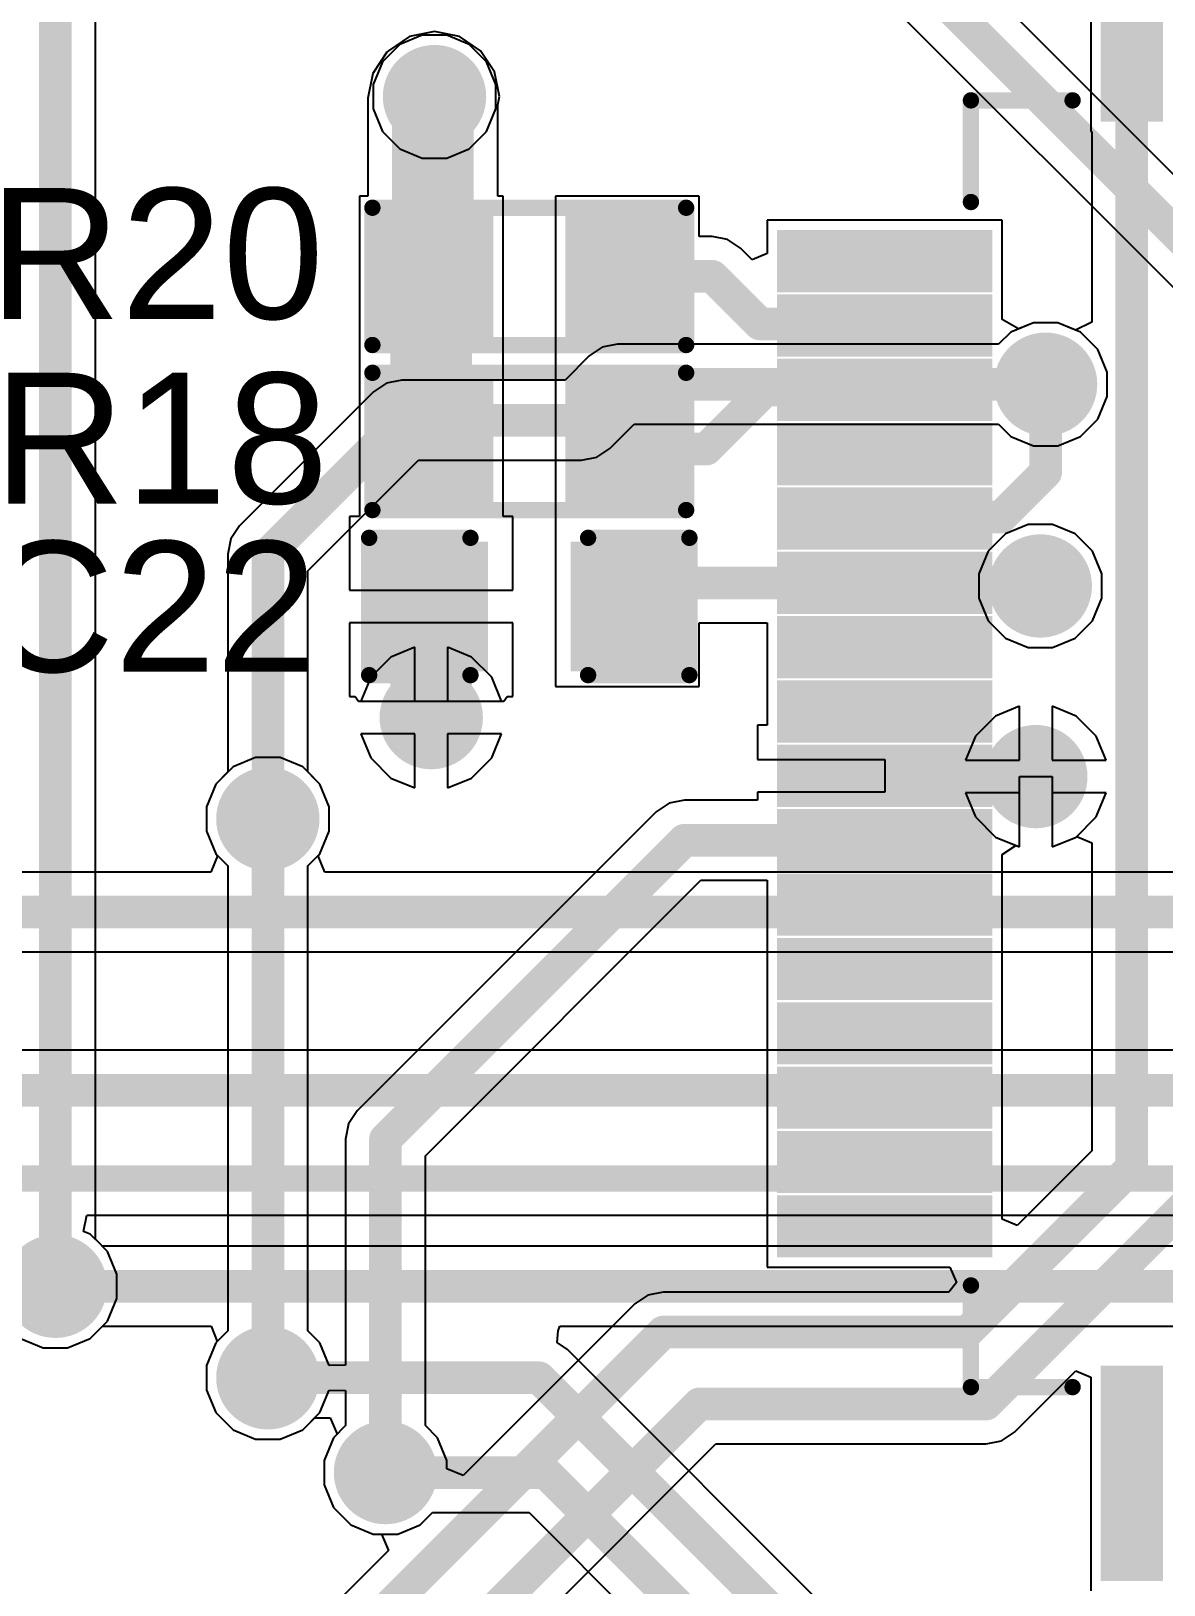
# Model space of a CAD drawing. Header units: millimetres. Extents: x -11 to 156, y -11 to 109.
# Drawn here: x 97.88 to 106.69, y 21.94 to 34.01 of the extents above; entities that cross this region are included whole.
import ezdxf

# ---------------------------------------------------------------- set-up
doc = ezdxf.new("R2010")
doc.units = ezdxf.units.MM
for name, color, linetype in [('BottomLayer', 5, 'Continuous'), ('BottomSolder', 6, 'Continuous'), ('TopLayer', 1, 'Continuous'), ('TopOverlay', 2, 'Continuous'), ('TopPaste', 8, 'Continuous'), ('TopSolder', 216, 'Continuous'), ('ViaHoleLayer', 16, 'Continuous')]:
    doc.layers.add(name, color=color, linetype=linetype)
doc.styles.add('Arial', font='', dxfattribs={"height": 0.2})
doc.styles.get('Arial').set_extended_font_data('Arial')

# ---------------------------------------------------------------- blocks, each defined once
blk = doc.blocks.new('64_TQFP__10_10__11')
at = {"layer": 'TopLayer'}
for points in [[(3.6100004, 4.93500156), (3.6100004, 6.405001159999999), (3.88999984, 6.405001159999999), (3.88999984, 4.93500156)], [(4.934999019999999, 3.89000238), (6.404998619999999, 3.89000238), (6.404998619999999, 3.61000294), (4.934999019999999, 3.61000294)], [(4.934999019999999, 3.39000338), (6.404998619999999, 3.39000338), (6.404998619999999, 3.11000394), (4.934999019999999, 3.11000394)], [(4.934999019999999, 2.89000184), (6.404998619999999, 2.89000184), (6.404998619999999, 2.6100024), (4.934999019999999, 2.6100024)], [(4.934999019999999, 2.39000284), (6.404998619999999, 2.39000284), (6.404998619999999, 2.1100034), (4.934999019999999, 2.1100034)], [(4.934999019999999, 1.8900013), (6.404998619999999, 1.8900013), (6.404998619999999, 1.61000186), (4.934999019999999, 1.61000186)], [(4.934999019999999, 1.3900023), (6.404998619999999, 1.3900023), (6.404998619999999, 1.11000286), (4.934999019999999, 1.11000286)], [(4.934999019999999, 0.8900032999999999), (6.404998619999999, 0.8900032999999999), (6.404998619999999, 0.61000386), (4.934999019999999, 0.61000386)], [(4.934999019999999, 0.39000176), (6.404998619999999, 0.39000176), (6.404998619999999, 0.11000232), (4.934999019999999, 0.11000232)], [(4.934999019999999, -0.10999724), (6.404998619999999, -0.10999724), (6.404998619999999, -0.38999668), (4.934999019999999, -0.38999668)], [(4.934999019999999, -0.60999878), (6.404998619999999, -0.60999878), (6.404998619999999, -0.8899982200000001), (4.934999019999999, -0.8899982200000001)], [(4.934999019999999, -1.10999778), (6.404998619999999, -1.10999778), (6.404998619999999, -1.38999722), (4.934999019999999, -1.38999722)], [(4.934999019999999, -1.60999678), (6.404998619999999, -1.60999678), (6.404998619999999, -1.88999622), (4.934999019999999, -1.88999622)], [(4.934999019999999, -2.10999832), (6.404998619999999, -2.10999832), (6.404998619999999, -2.38999776), (4.934999019999999, -2.38999776)], [(4.934999019999999, -2.60999732), (6.404998619999999, -2.60999732), (6.404998619999999, -2.88999676), (4.934999019999999, -2.88999676)], [(4.934999019999999, -3.10999886), (6.404998619999999, -3.10999886), (6.404998619999999, -3.3899983), (4.934999019999999, -3.3899983)], [(4.934999019999999, -3.60999786), (6.404998619999999, -3.60999786), (6.404998619999999, -3.8899973), (4.934999019999999, -3.8899973)], [(3.6100004, -6.404996079999999), (3.6100004, -4.93499648), (3.88999984, -4.93499648), (3.88999984, -6.404996079999999)]]:
    blk.add_hatch(color=1, dxfattribs=at).paths.add_polyline_path(points)
at = {"layer": 'TopPaste'}
for points in [[(3.6100004, 4.93500156), (3.6100004, 6.405001159999999), (3.88999984, 6.405001159999999), (3.88999984, 4.93500156)], [(4.934999019999999, 3.89000238), (6.404998619999999, 3.89000238), (6.404998619999999, 3.61000294), (4.934999019999999, 3.61000294)], [(4.934999019999999, 3.39000338), (6.404998619999999, 3.39000338), (6.404998619999999, 3.11000394), (4.934999019999999, 3.11000394)], [(4.934999019999999, 2.89000184), (6.404998619999999, 2.89000184), (6.404998619999999, 2.6100024), (4.934999019999999, 2.6100024)], [(4.934999019999999, 2.39000284), (6.404998619999999, 2.39000284), (6.404998619999999, 2.1100034), (4.934999019999999, 2.1100034)], [(4.934999019999999, 1.8900013), (6.404998619999999, 1.8900013), (6.404998619999999, 1.61000186), (4.934999019999999, 1.61000186)], [(4.934999019999999, 1.3900023), (6.404998619999999, 1.3900023), (6.404998619999999, 1.11000286), (4.934999019999999, 1.11000286)], [(4.934999019999999, 0.8900032999999999), (6.404998619999999, 0.8900032999999999), (6.404998619999999, 0.61000386), (4.934999019999999, 0.61000386)], [(4.934999019999999, 0.39000176), (6.404998619999999, 0.39000176), (6.404998619999999, 0.11000232), (4.934999019999999, 0.11000232)], [(4.934999019999999, -0.10999724), (6.404998619999999, -0.10999724), (6.404998619999999, -0.38999668), (4.934999019999999, -0.38999668)], [(4.934999019999999, -0.60999878), (6.404998619999999, -0.60999878), (6.404998619999999, -0.8899982200000001), (4.934999019999999, -0.8899982200000001)], [(4.934999019999999, -1.10999778), (6.404998619999999, -1.10999778), (6.404998619999999, -1.38999722), (4.934999019999999, -1.38999722)], [(4.934999019999999, -1.60999678), (6.404998619999999, -1.60999678), (6.404998619999999, -1.88999622), (4.934999019999999, -1.88999622)], [(4.934999019999999, -2.10999832), (6.404998619999999, -2.10999832), (6.404998619999999, -2.38999776), (4.934999019999999, -2.38999776)], [(4.934999019999999, -2.60999732), (6.404998619999999, -2.60999732), (6.404998619999999, -2.88999676), (4.934999019999999, -2.88999676)], [(4.934999019999999, -3.10999886), (6.404998619999999, -3.10999886), (6.404998619999999, -3.3899983), (4.934999019999999, -3.3899983)], [(4.934999019999999, -3.60999786), (6.404998619999999, -3.60999786), (6.404998619999999, -3.8899973), (4.934999019999999, -3.8899973)], [(3.6100004, -6.404996079999999), (3.6100004, -4.93499648), (3.88999984, -4.93499648), (3.88999984, -6.404996079999999)]]:
    blk.add_hatch(color=8, dxfattribs=at).paths.add_polyline_path(points)
at = {"layer": 'TopSolder'}
for points in [[(3.5084004, 4.83340156), (3.5084004, 6.506601159999999), (3.99159984, 6.506601159999999), (3.99159984, 4.83340156)], [(4.83339902, 3.99160238), (6.506598619999999, 3.99160238), (6.506598619999999, 3.50840294), (4.83339902, 3.50840294)], [(4.83339902, 3.491603379999999), (6.506598619999999, 3.491603379999999), (6.506598619999999, 3.00840394), (4.83339902, 3.00840394)], [(4.83339902, 2.99160184), (6.506598619999999, 2.99160184), (6.506598619999999, 2.5084024), (4.83339902, 2.5084024)], [(4.83339902, 2.49160284), (6.506598619999999, 2.49160284), (6.506598619999999, 2.0084034), (4.83339902, 2.0084034)], [(4.83339902, 1.9916013), (6.506598619999999, 1.9916013), (6.506598619999999, 1.50840186), (4.83339902, 1.50840186)], [(4.83339902, 1.4916023), (6.506598619999999, 1.4916023), (6.506598619999999, 1.00840286), (4.83339902, 1.00840286)], [(4.83339902, 0.9916032999999999), (6.506598619999999, 0.9916032999999999), (6.506598619999999, 0.5084038599999999), (4.83339902, 0.5084038599999999)], [(4.83339902, 0.49160176), (6.506598619999999, 0.49160176), (6.506598619999999, 0.00840232), (4.83339902, 0.00840232)], [(4.83339902, -0.00839724), (6.506598619999999, -0.00839724), (6.506598619999999, -0.49159668), (4.83339902, -0.49159668)], [(4.83339902, -0.5083987799999999), (6.506598619999999, -0.5083987799999999), (6.506598619999999, -0.99159822), (4.83339902, -0.99159822)], [(4.83339902, -1.00839778), (6.506598619999999, -1.00839778), (6.506598619999999, -1.49159722), (4.83339902, -1.49159722)], [(4.83339902, -1.50839678), (6.506598619999999, -1.50839678), (6.506598619999999, -1.99159622), (4.83339902, -1.99159622)], [(4.83339902, -2.00839832), (6.506598619999999, -2.00839832), (6.506598619999999, -2.49159776), (4.83339902, -2.49159776)], [(4.83339902, -2.50839732), (6.506598619999999, -2.50839732), (6.506598619999999, -2.99159676), (4.83339902, -2.99159676)], [(4.83339902, -3.00839886), (6.506598619999999, -3.00839886), (6.506598619999999, -3.4915983), (4.83339902, -3.4915983)], [(4.83339902, -3.50839786), (6.506598619999999, -3.50839786), (6.506598619999999, -3.9915973), (4.83339902, -3.9915973)], [(3.5084004, -6.50659608), (3.5084004, -4.833396479999999), (3.99159984, -4.833396479999999), (3.99159984, -6.50659608)]]:
    blk.add_hatch(color=216, dxfattribs=at).paths.add_polyline_path(points)
at = {"layer": 'TopOverlay', "const_width": 0.127}
for points in [[(5.00000016, 5.0000027), (4.209999199999999, 5.0000027)], [(5.00000016, 5.0000027), (5.00000016, 4.21000174)], [(5.00000016, -4.20999666), (5.00000016, -4.99999762)], [(5.00000016, -4.99999762), (4.209999199999999, -4.99999762)]]:
    blk.add_lwpolyline(points, dxfattribs=at)
at = {"layer": 'TopOverlay', "const_width": 0.0635}
for points in [[(4.1782492, 5.0000027, 1), (4.2417492, 5.0000027, 1)], [(4.96825016, 5.0000027, 1), (5.03175016, 5.0000027, 1)], [(4.96825016, 5.0000027, 1), (5.03175016, 5.0000027, 1)], [(4.96825016, 4.21000174, 1), (5.03175016, 4.21000174, 1)], [(4.96825016, -4.20999666, 1), (5.03175016, -4.20999666, 1)], [(4.1782492, -4.99999762, 1), (4.2417492, -4.99999762, 1)], [(4.96825016, -4.99999762, 1), (5.03175016, -4.99999762, 1)], [(4.96825016, -4.99999762, 1), (5.03175016, -4.99999762, 1)]]:
    blk.add_lwpolyline(points, format="xyb", close=True, dxfattribs=at)
blk = doc.blocks.new('R___0603_40')
at = {"layer": 'TopLayer'}
for points in [[(-0.3809999999999999, 0.4445), (-0.3809999999999999, -0.4445), (-1.143, -0.4445), (-1.143, 0.4445)], [(1.143, 0.4445), (1.143, -0.4445), (0.3809999999999999, -0.4445), (0.3809999999999999, 0.4445)]]:
    blk.add_hatch(color=1, dxfattribs=at).paths.add_polyline_path(points)
at = {"layer": 'TopPaste'}
for points in [[(-0.3809999999999999, 0.4445), (-0.3809999999999999, -0.4445), (-1.143, -0.4445), (-1.143, 0.4445)], [(1.143, 0.4445), (1.143, -0.4445), (0.3809999999999999, -0.4445), (0.3809999999999999, 0.4445)]]:
    blk.add_hatch(color=8, dxfattribs=at).paths.add_polyline_path(points)
at = {"layer": 'TopSolder'}
for points in [[(-0.2794, 0.5460999999999999), (-0.2794, -0.5460999999999999), (-1.2446, -0.5460999999999999), (-1.2446, 0.5460999999999999)], [(1.2446, 0.5460999999999999), (1.2446, -0.5460999999999999), (0.2794, -0.5460999999999999), (0.2794, 0.5460999999999999)]]:
    blk.add_hatch(color=216, dxfattribs=at).paths.add_polyline_path(points)
at = {"layer": 'TopOverlay', "const_width": 0.127}
for points in [[(1.2192, 0.5334), (-1.2192, 0.5334)], [(-1.2192, 0.5334), (-1.2192, -0.5334)], [(1.2192, 0.5334), (1.2192, -0.5334)], [(1.2192, -0.5334), (-1.2192, -0.5334)]]:
    blk.add_lwpolyline(points, dxfattribs=at)
at = {"layer": 'TopOverlay', "const_width": 0.0635}
for points in [[(-1.25095, 0.5334, 1), (-1.18745, 0.5334, 1)], [(-1.25095, 0.5334, 1), (-1.18745, 0.5334, 1)], [(1.18745, 0.5334, 1), (1.25095, 0.5334, 1)], [(1.18745, 0.5334, 1), (1.25095, 0.5334, 1)], [(-1.25095, -0.5334, 1), (-1.18745, -0.5334, 1)], [(-1.25095, -0.5334, 1), (-1.18745, -0.5334, 1)], [(1.18745, -0.5334, 1), (1.25095, -0.5334, 1)], [(1.18745, -0.5334, 1), (1.25095, -0.5334, 1)]]:
    blk.add_lwpolyline(points, format="xyb", close=True, dxfattribs=at)
blk = doc.blocks.new('R___0603_42')
at = {"layer": 'TopLayer'}
for points in [[(-0.3809999999999999, 0.4445), (-0.3810000000000001, -0.4445), (-1.143, -0.4445), (-1.143, 0.4445)], [(1.143, 0.4445), (1.143, -0.4445), (0.3809999999999999, -0.4445), (0.3810000000000001, 0.4445)]]:
    blk.add_hatch(color=1, dxfattribs=at).paths.add_polyline_path(points)
at = {"layer": 'TopPaste'}
for points in [[(-0.3809999999999999, 0.4445), (-0.3810000000000001, -0.4445), (-1.143, -0.4445), (-1.143, 0.4445)], [(1.143, 0.4445), (1.143, -0.4445), (0.3809999999999999, -0.4445), (0.3810000000000001, 0.4445)]]:
    blk.add_hatch(color=8, dxfattribs=at).paths.add_polyline_path(points)
at = {"layer": 'TopSolder'}
for points in [[(-0.2793999999999999, 0.5460999999999999), (-0.2794, -0.5461), (-1.2446, -0.5460999999999999), (-1.2446, 0.5461)], [(1.2446, 0.5460999999999999), (1.2446, -0.5461), (0.2793999999999999, -0.5460999999999999), (0.2794, 0.5461)]]:
    blk.add_hatch(color=216, dxfattribs=at).paths.add_polyline_path(points)
at = {"layer": 'TopOverlay', "const_width": 0.127}
for points in [[(-1.2192, 0.5334), (1.2192, 0.5334)], [(-1.2192, -0.5334), (-1.2192, 0.5334)], [(1.2192, -0.5334), (1.2192, 0.5334)], [(-1.2192, -0.5334), (1.2192, -0.5334)]]:
    blk.add_lwpolyline(points, dxfattribs=at)
at = {"layer": 'TopOverlay', "const_width": 0.0635}
for points in [[(-1.25095, 0.5334, 1), (-1.18745, 0.5334, 1)], [(-1.25095, 0.5334, 1), (-1.18745, 0.5334, 1)], [(1.18745, 0.5334, 1), (1.25095, 0.5334, 1)], [(1.18745, 0.5334, 1), (1.25095, 0.5334, 1)], [(-1.25095, -0.5334, 1), (-1.18745, -0.5334, 1)], [(-1.25095, -0.5334, 1), (-1.18745, -0.5334, 1)], [(1.18745, -0.5334, 1), (1.25095, -0.5334, 1)], [(1.18745, -0.5334, 1), (1.25095, -0.5334, 1)]]:
    blk.add_lwpolyline(points, format="xyb", close=True, dxfattribs=at)
blk = doc.blocks.new('C___0603_108')
at = {"layer": 'TopLayer'}
for points in [[(-0.3809999999999999, 0.4445), (-0.3810000000000001, -0.4445), (-1.143, -0.4445), (-1.143, 0.4445)], [(1.143, 0.4445), (1.143, -0.4445), (0.3809999999999999, -0.4445), (0.3810000000000001, 0.4445)]]:
    blk.add_hatch(color=1, dxfattribs=at).paths.add_polyline_path(points)
at = {"layer": 'TopPaste'}
for points in [[(-0.3809999999999999, 0.4445), (-0.3810000000000001, -0.4445), (-1.143, -0.4445), (-1.143, 0.4445)], [(1.143, 0.4445), (1.143, -0.4445), (0.3809999999999999, -0.4445), (0.3810000000000001, 0.4445)]]:
    blk.add_hatch(color=8, dxfattribs=at).paths.add_polyline_path(points)
at = {"layer": 'TopSolder'}
for points in [[(-0.3210001199999999, 0.5044998799999999), (-0.3210001200000001, -0.50449988), (-1.20299988, -0.5044998799999999), (-1.20299988, 0.50449988)], [(1.20299988, 0.5044998799999999), (1.20299988, -0.50449988), (0.3210001199999999, -0.5044998799999999), (0.3210001200000001, 0.50449988)]]:
    blk.add_hatch(color=216, dxfattribs=at).paths.add_polyline_path(points)
at = {"layer": 'TopOverlay', "const_width": 0.127}
for points in [[(-1.2446, 0.5334), (-0.4571999999999999, 0.5334)], [(-1.2446, -0.5334), (-1.2446, 0.5334)], [(0.4571999999999999, 0.5334), (1.2446, 0.5334)], [(1.2446, -0.5334), (1.2446, 0.5334)], [(-1.2446, -0.5334), (-0.4571999999999999, -0.5334)], [(0.4571999999999999, -0.5334), (1.2446, -0.5334)]]:
    blk.add_lwpolyline(points, dxfattribs=at)
at = {"layer": 'TopOverlay', "const_width": 0.0635}
for points in [[(-1.27635, 0.5334, 1), (-1.21285, 0.5334, 1)], [(-1.27635, 0.5334, 1), (-1.21285, 0.5334, 1)], [(-0.4889499999999999, 0.5334, 1), (-0.42545, 0.5334, 1)], [(0.42545, 0.5334, 1), (0.4889499999999999, 0.5334, 1)], [(1.21285, 0.5334, 1), (1.27635, 0.5334, 1)], [(1.21285, 0.5334, 1), (1.27635, 0.5334, 1)], [(-1.27635, -0.5334, 1), (-1.21285, -0.5334, 1)], [(-1.27635, -0.5334, 1), (-1.21285, -0.5334, 1)], [(-0.4889499999999999, -0.5334, 1), (-0.42545, -0.5334, 1)], [(0.42545, -0.5334, 1), (0.4889499999999999, -0.5334, 1)], [(1.21285, -0.5334, 1), (1.27635, -0.5334, 1)], [(1.21285, -0.5334, 1), (1.27635, -0.5334, 1)]]:
    blk.add_lwpolyline(points, format="xyb", close=True, dxfattribs=at)

msp = doc.modelspace()

# ---------------------------------------------------------------- hatches: boundary and pattern name
at = {"layer": 'BottomLayer'}
h = msp.add_hatch(color=5, dxfattribs=at)
edge = h.paths.add_edge_path()
edge.add_arc((101.0158, 33.50259999999999), 0.2999994, 0, 360)
h = msp.add_hatch(color=5, dxfattribs=at)
edge = h.paths.add_edge_path()
edge.add_arc((105.7656, 31.2674), 0.2999994, 0, 360)
h = msp.add_hatch(color=5, dxfattribs=at)
edge = h.paths.add_edge_path()
edge.add_arc((105.7243631, 29.69956976), 0.2999994, 0, 360)
h = msp.add_hatch(color=5, dxfattribs=at)
edge = h.paths.add_edge_path()
edge.add_arc((100.9904, 28.6766), 0.2999994, 0, 360)
h = msp.add_hatch(color=5, dxfattribs=at)
edge = h.paths.add_edge_path()
edge.add_arc((105.6894, 28.21800046), 0.2999994, 0, 360)
h = msp.add_hatch(color=5, dxfattribs=at)
edge = h.paths.add_edge_path()
edge.add_arc((99.7204, 27.8892), 0.2999994, 0, 360)
h = msp.add_hatch(color=5, dxfattribs=at)
edge = h.paths.add_edge_path()
edge.add_arc((98.0694, 24.257), 0.2999994, 0, 360)
h = msp.add_hatch(color=5, dxfattribs=at)
edge = h.paths.add_edge_path()
edge.add_arc((99.7204, 23.5458), 0.2999994, 0, 360)
h = msp.add_hatch(color=5, dxfattribs=at)
edge = h.paths.add_edge_path()
edge.add_arc((100.6348, 22.8092), 0.2999994, 0, 360)
at = {"layer": 'BottomSolder'}
h = msp.add_hatch(color=6, dxfattribs=at)
edge = h.paths.add_edge_path()
edge.add_arc((101.0158, 33.50259999999999), 0.4015993999999999, 0, 360)
h = msp.add_hatch(color=6, dxfattribs=at)
edge = h.paths.add_edge_path()
edge.add_arc((105.7656, 31.2674), 0.4015993999999999, 0, 360)
h = msp.add_hatch(color=6, dxfattribs=at)
edge = h.paths.add_edge_path()
edge.add_arc((105.7243631, 29.69956976), 0.4015993999999999, 0, 360)
h = msp.add_hatch(color=6, dxfattribs=at)
edge = h.paths.add_edge_path()
edge.add_arc((100.9904, 28.6766), 0.4015993999999999, 0, 360)
h = msp.add_hatch(color=6, dxfattribs=at)
edge = h.paths.add_edge_path()
edge.add_arc((105.6894, 28.21800046), 0.4015993999999999, 0, 360)
h = msp.add_hatch(color=6, dxfattribs=at)
edge = h.paths.add_edge_path()
edge.add_arc((99.7204, 27.8892), 0.4015993999999999, 0, 360)
h = msp.add_hatch(color=6, dxfattribs=at)
edge = h.paths.add_edge_path()
edge.add_arc((98.0694, 24.257), 0.4015993999999999, 0, 360)
h = msp.add_hatch(color=6, dxfattribs=at)
edge = h.paths.add_edge_path()
edge.add_arc((99.7204, 23.5458), 0.4015993999999999, 0, 360)
h = msp.add_hatch(color=6, dxfattribs=at)
edge = h.paths.add_edge_path()
edge.add_arc((100.6348, 22.8092), 0.4015993999999999, 0, 360)
at = {"layer": 'TopLayer'}
h = msp.add_hatch(color=1, dxfattribs=at)
edge = h.paths.add_edge_path()
edge.add_arc((101.0158, 33.50259999999999), 0.2999994, 0, 360)
h = msp.add_hatch(color=1, dxfattribs=at)
edge = h.paths.add_edge_path()
edge.add_arc((105.7656, 31.2674), 0.2999994, 0, 360)
h = msp.add_hatch(color=1, dxfattribs=at)
edge = h.paths.add_edge_path()
edge.add_arc((105.7243631, 29.69956976), 0.2999994, 0, 360)
h = msp.add_hatch(color=1, dxfattribs=at)
edge = h.paths.add_edge_path()
edge.add_arc((100.9904, 28.6766), 0.2999994, 0, 360)
h = msp.add_hatch(color=1, dxfattribs=at)
edge = h.paths.add_edge_path()
edge.add_arc((105.6894, 28.21800046), 0.2999994, 0, 360)
h = msp.add_hatch(color=1, dxfattribs=at)
edge = h.paths.add_edge_path()
edge.add_arc((99.7204, 27.8892), 0.2999994, 0, 360)
h = msp.add_hatch(color=1, dxfattribs=at)
edge = h.paths.add_edge_path()
edge.add_arc((98.0694, 24.257), 0.2999994, 0, 360)
h = msp.add_hatch(color=1, dxfattribs=at)
edge = h.paths.add_edge_path()
edge.add_arc((99.7204, 23.5458), 0.2999994, 0, 360)
h = msp.add_hatch(color=1, dxfattribs=at)
edge = h.paths.add_edge_path()
edge.add_arc((100.6348, 22.8092), 0.2999994, 0, 360)
at = {"layer": 'TopSolder'}
h = msp.add_hatch(color=216, dxfattribs=at)
edge = h.paths.add_edge_path()
edge.add_arc((101.0158, 33.50259999999999), 0.4015993999999999, 0, 360)
h = msp.add_hatch(color=216, dxfattribs=at)
edge = h.paths.add_edge_path()
edge.add_arc((105.7656, 31.2674), 0.4015993999999999, 0, 360)
h = msp.add_hatch(color=216, dxfattribs=at)
edge = h.paths.add_edge_path()
edge.add_arc((105.7243631, 29.69956976), 0.4015993999999999, 0, 360)
h = msp.add_hatch(color=216, dxfattribs=at)
edge = h.paths.add_edge_path()
edge.add_arc((100.9904, 28.6766), 0.4015993999999999, 0, 360)
h = msp.add_hatch(color=216, dxfattribs=at)
edge = h.paths.add_edge_path()
edge.add_arc((105.6894, 28.21800046), 0.4015993999999999, 0, 360)
h = msp.add_hatch(color=216, dxfattribs=at)
edge = h.paths.add_edge_path()
edge.add_arc((99.7204, 27.8892), 0.4015993999999999, 0, 360)
h = msp.add_hatch(color=216, dxfattribs=at)
edge = h.paths.add_edge_path()
edge.add_arc((98.0694, 24.257), 0.4015993999999999, 0, 360)
h = msp.add_hatch(color=216, dxfattribs=at)
edge = h.paths.add_edge_path()
edge.add_arc((99.7204, 23.5458), 0.4015993999999999, 0, 360)
h = msp.add_hatch(color=216, dxfattribs=at)
edge = h.paths.add_edge_path()
edge.add_arc((100.6348, 22.8092), 0.4015993999999999, 0, 360)
at = {"layer": 'ViaHoleLayer'}
h = msp.add_hatch(color=16, dxfattribs=at)
edge = h.paths.add_edge_path()
edge.add_arc((101.0158, 33.50259999999999), 0.1499997, 0, 360)
h = msp.add_hatch(color=16, dxfattribs=at)
edge = h.paths.add_edge_path()
edge.add_arc((105.7656, 31.2674), 0.1499997, 0, 360)
h = msp.add_hatch(color=16, dxfattribs=at)
edge = h.paths.add_edge_path()
edge.add_arc((105.7243631, 29.69956976), 0.1499997, 0, 360)
h = msp.add_hatch(color=16, dxfattribs=at)
edge = h.paths.add_edge_path()
edge.add_arc((100.9904, 28.6766), 0.1499997, 0, 360)
h = msp.add_hatch(color=16, dxfattribs=at)
edge = h.paths.add_edge_path()
edge.add_arc((105.6894, 28.21800046), 0.1499997, 0, 360)
h = msp.add_hatch(color=16, dxfattribs=at)
edge = h.paths.add_edge_path()
edge.add_arc((99.7204, 27.8892), 0.1499997, 0, 360)
h = msp.add_hatch(color=16, dxfattribs=at)
edge = h.paths.add_edge_path()
edge.add_arc((98.0694, 24.257), 0.1499997, 0, 360)
h = msp.add_hatch(color=16, dxfattribs=at)
edge = h.paths.add_edge_path()
edge.add_arc((99.7204, 23.5458), 0.1499997, 0, 360)
h = msp.add_hatch(color=16, dxfattribs=at)
edge = h.paths.add_edge_path()
edge.add_arc((100.6348, 22.8092), 0.1499997, 0, 360)

# ---------------------------------------------------------------- linework, layer by layer
at = {"layer": 'BottomLayer'}
for p, q in [((111.15494914, 28.50194706), (101.1339481, 38.5229481)), ((100.78547534, 37.99242846), (110.6244295, 28.1534743)), ((100.92076082, 33.9803994), (100.74514776, 33.90765888)), ((101.11083918, 33.9803994), (100.92076082, 33.9803994)), ((101.28645224, 33.90765888), (101.11083918, 33.9803994)), ((100.74514776, 33.90765888), (100.61074112, 33.77325224)), ((101.42085888, 33.77325224), (101.28645224, 33.90765888)), ((100.61074112, 33.77325224), (100.5380006, 33.59763917999999)), ((101.4935994, 33.59763917999999), (101.42085888, 33.77325224)), ((100.5380006, 33.59763917999999), (100.5380006, 33.40756082)), ((101.4935994, 33.40756082), (101.4935994, 33.59763917999999)), ((100.5380006, 33.40756082), (100.61074112, 33.23194776)), ((101.42085888, 33.23194776), (101.4935994, 33.40756082)), ((100.61074112, 33.23194776), (100.74514776, 33.09754112)), ((101.28645224, 33.09754112), (101.42085888, 33.23194776)), ((100.74514776, 33.09754112), (100.92076082, 33.0248006)), ((101.11083918, 33.0248006), (101.28645224, 33.09754112)), ((100.92076082, 33.0248006), (101.11083918, 33.0248006)), ((105.49494776, 31.67245888), (105.40066042, 31.57817154)), ((105.67056082, 31.7451994), (105.49494776, 31.67245888)), ((105.86063918, 31.7451994), (105.67056082, 31.7451994)), ((106.03625224, 31.67245888), (105.86063918, 31.7451994)), ((106.17065888, 31.53805224), (106.03625224, 31.67245888)), ((102.31927212, 31.55451652), (102.21844936, 31.4871481)), ((102.4382, 31.57817154), (102.31927212, 31.55451652)), ((105.40066042, 31.57817154), (102.4382, 31.57817154)), ((106.2433994, 31.36243918), (106.17065888, 31.53805224)), ((102.21844936, 31.4871481), (102.03007534, 31.29877154)), ((100.7618, 31.29877154), (100.64287212, 31.27511652)), ((102.03007534, 31.29877154), (100.7618, 31.29877154)), ((106.2433994, 31.17236081999999), (106.2433994, 31.36243918)), ((100.5420519, 31.20775064), (99.5006519, 30.1663481)), ((100.64287212, 31.27511652), (100.5420519, 31.20775064)), ((106.17065888, 30.99674776), (106.2433994, 31.17236081999999)), ((102.3785481, 30.7682519), (102.5669272, 30.95662846)), ((102.5669272, 30.95662846), (105.40066042, 30.95662846)), ((105.40066042, 30.95662846), (105.49494776, 30.86234112)), ((106.03625224, 30.86234112), (106.17065888, 30.99674776)), ((105.49494776, 30.86234112), (105.67056082, 30.7896006)), ((105.86063918, 30.7896006), (106.03625224, 30.86234112)), ((100.03117154, 29.81787534), (100.8905272, 30.67722845999999)), ((100.8905272, 30.67722845999999), (102.1588, 30.67722845999999)), ((102.1588, 30.67722845999999), (102.27772788, 30.70088348)), ((102.27772788, 30.70088348), (102.3785481, 30.7682519)), ((105.67056082, 30.7896006), (105.86063918, 30.7896006)), ((99.5006519, 30.1663481), (99.43328347999999, 30.06552788)), ((105.45371086, 30.10462864), (105.31930422, 29.970222)), ((105.62932392, 30.17736916), (105.45371086, 30.10462864)), ((105.81940228, 30.17736916), (105.62932392, 30.17736916)), ((105.99501534, 30.10462864), (105.81940228, 30.17736916)), ((106.12942198, 29.970222), (105.99501534, 30.10462864)), ((99.43328347999999, 30.06552788), (99.40962846, 29.9466)), ((105.31930422, 29.970222), (105.2465637, 29.79460894)), ((106.2021625, 29.79460894), (106.12942198, 29.970222)), ((99.40962846, 29.9466), (99.40962846, 28.25413958)), ((100.03117154, 28.25413958), (100.03117154, 29.81787534)), ((105.2465637, 29.79460894), (105.2465637, 29.60453058)), ((106.2021625, 29.60453058), (106.2021625, 29.79460894)), ((105.2465637, 29.60453058), (105.31930422, 29.42891752)), ((106.12942198, 29.42891752), (106.2021625, 29.60453058)), ((105.31930422, 29.42891752), (105.45371086, 29.29451088)), ((105.99501534, 29.29451088), (106.12942198, 29.42891752)), ((105.45371086, 29.29451088), (105.62932392, 29.22177036)), ((105.81940228, 29.22177036), (105.99501534, 29.29451088)), ((100.67658554, 29.1462587), (100.5207413, 28.99041446)), ((100.8634, 29.2236398), (100.67658554, 29.1462587)), ((100.8634, 28.8036), (100.8634, 29.2236398)), ((101.30421446, 29.1462587), (101.1174, 29.2236398)), ((101.1174, 29.2236398), (101.1174, 28.8036)), ((101.4600587, 28.99041446), (101.30421446, 29.1462587)), ((105.62932392, 29.22177036), (105.81940228, 29.22177036)), ((100.5207413, 28.99041446), (100.4433602, 28.8036)), ((101.5374398, 28.8036), (101.4600587, 28.99041446)), ((100.4433602, 28.8036), (100.8634, 28.8036)), ((101.1174, 28.8036), (101.5374398, 28.8036)), ((105.5624, 28.76504026), (105.37558554, 28.68765916)), ((105.5624, 28.34500045999999), (105.5624, 28.76504026)), ((106.00321446, 28.68765916), (105.8164, 28.76504026)), ((105.8164, 28.76504026), (105.8164, 28.34500045999999)), ((105.37558554, 28.68765916), (105.2197413, 28.53181492)), ((106.1590587, 28.53181492), (106.00321446, 28.68765916)), ((100.8634, 28.5496), (100.4433602, 28.5496)), ((100.4433602, 28.5496), (100.5207413, 28.36278554)), ((100.8634, 28.1295602), (100.8634, 28.5496)), ((101.5374398, 28.5496), (101.1174, 28.5496)), ((101.1174, 28.5496), (101.1174, 28.1295602)), ((101.4600587, 28.36278554), (101.5374398, 28.5496)), ((105.2197413, 28.53181492), (105.1423602, 28.34500045999999)), ((106.2364398, 28.34500045999999), (106.1590587, 28.53181492)), ((100.5207413, 28.36278554), (100.67658554, 28.2069413)), ((101.30421446, 28.2069413), (101.4600587, 28.36278554)), ((105.1423602, 28.34500045999999), (105.5624, 28.34500045999999)), ((105.8164, 28.34500045999999), (106.2364398, 28.34500045999999)), ((99.31534111999999, 28.15985224), (99.24260059999999, 27.98423918)), ((99.40962846, 28.25413958), (99.31534111999999, 28.15985224)), ((100.12545888, 28.15985224), (100.03117154, 28.25413958)), ((100.1981994, 27.98423918), (100.12545888, 28.15985224)), ((100.67658554, 28.2069413), (100.8634, 28.1295602)), ((101.1174, 28.1295602), (101.30421446, 28.2069413)), ((105.5624, 28.09100046), (105.1423602, 28.09100046)), ((105.1423602, 28.09100046), (105.2197413, 27.904186)), ((105.5624, 27.67096066), (105.5624, 28.09100046)), ((106.2364398, 28.09100046), (105.8164, 28.09100046)), ((105.8164, 28.09100046), (105.8164, 27.67096066)), ((106.1590587, 27.904186), (106.2364398, 28.09100046)), ((99.24260059999999, 27.98423918), (99.24260059999999, 27.79416081999999)), ((100.1981994, 27.79416081999999), (100.1981994, 27.98423918)), ((105.2197413, 27.904186), (105.37558554, 27.74834176)), ((106.00321446, 27.74834176), (106.1590587, 27.904186)), ((99.24260059999999, 27.79416081999999), (99.31534111999999, 27.61854776)), ((100.12545888, 27.61854776), (100.1981994, 27.79416081999999)), ((105.37558554, 27.74834176), (105.5624, 27.67096066)), ((105.8164, 27.67096066), (106.00321446, 27.74834176)), ((99.33032204, 27.60356684), (99.27771609999999, 27.47656684)), ((99.31534111999999, 27.61854776), (99.33032204, 27.60356684)), ((100.11047796, 27.60356684), (100.12545888, 27.61854776)), ((100.1630839, 27.47656684), (100.11047796, 27.60356684)), ((99.27771609999999, 27.47656684), (96.68559529999999, 27.47656684)), ((109.57026092, 27.47656684), (100.1630839, 27.47656684)), ((96.81431995999999, 26.85502375999999), (109.57026092, 26.85502375999999)), ((109.57026092, 26.09177154), (96.23067368, 26.09177154)), ((98.28870868, 24.6833263), (98.31397152, 24.8103263)), ((98.31397152, 24.8103263), (107.04502848, 24.8103263)), ((98.34005223999999, 24.66205888), (98.28870868, 24.6833263)), ((98.43433958, 24.56777154), (98.34005223999999, 24.66205888)), ((106.92466042, 24.56777154), (98.43433958, 24.56777154)), ((98.34005223999999, 23.85194112), (98.43433958, 23.94622846)), ((98.43433958, 23.94622846), (99.27918168, 23.94622846)), ((99.27918168, 23.94622846), (99.32778458, 23.8288957)), ((101.96801298, 23.81922846), (101.97615876, 23.91087674)), ((101.97615876, 23.91087674), (101.98913816, 23.94622846)), ((101.98913816, 23.94622846), (106.92466042, 23.94622846)), ((97.79874776, 23.85194112), (97.97436081999999, 23.7792006)), ((98.16443918, 23.7792006), (98.34005223999999, 23.85194112)), ((99.31534111999999, 23.81645224), (99.24260059999999, 23.64083918)), ((99.32778458, 23.8288957), (99.31534111999999, 23.81645224)), ((102.0483481, 23.7655481), (101.96801298, 23.81922846)), ((97.97436081999999, 23.7792006), (98.16443918, 23.7792006)), ((104.4613481, 21.3525481), (102.0483481, 23.7655481)), ((99.24260059999999, 23.64083918), (99.24260059999999, 23.45076082)), ((99.24260059999999, 23.45076082), (99.31534111999999, 23.27514776)), ((99.31534111999999, 23.27514776), (99.44974776, 23.14074112)), ((99.99105223999999, 23.14074112), (100.08533958, 23.23502846)), ((100.08533958, 23.23502846), (100.2053114, 23.23502846)), ((100.2053114, 23.23502846), (100.25791734, 23.10802846)), ((99.44974776, 23.14074112), (99.62536082, 23.0680006)), ((99.62536082, 23.0680006), (99.81543918, 23.0680006)), ((99.81543918, 23.0680006), (99.99105223999999, 23.14074112)), ((100.22974112, 23.07985224), (100.1570006, 22.90423918)), ((100.25791734, 23.10802846), (100.22974112, 23.07985224)), ((100.1570006, 22.90423918), (100.1570006, 22.71416082)), ((100.1570006, 22.71416082), (100.22974112, 22.53854776)), ((100.22974112, 22.53854776), (100.36414776, 22.40414112)), ((100.90545224, 22.40414112), (100.99973958, 22.49842846)), ((100.99973958, 22.49842846), (101.75067534, 22.49842846)), ((101.75067534, 22.49842846), (103.02344648, 21.22565732)), ((100.36414776, 22.40414112), (100.53976082, 22.3314006)), ((100.72983918, 22.3314006), (100.90545224, 22.40414112)), ((100.53976082, 22.3314006), (100.72983918, 22.3314006))]:
    msp.add_line(p, q, dxfattribs=at)
for points, const_width in [([(100.9142, 38.3032), (110.93520104, 28.28219896)], 0.254), ([(102.1588, 30.988), (102.4382, 31.2674)], 0.254), ([(102.4382, 31.2674), (105.7656, 31.2674)], 0.254), ([(99.7204, 29.9466), (100.7618, 30.988)], 0.254), ([(100.7618, 30.988), (102.1588, 30.988)], 0.254), ([(99.7204, 27.8892), (99.7204, 29.9466)], 0.254), ([(96.68559529999999, 27.1657953), (109.9352005, 27.1657953)], 0.254), ([(96.0628, 25.781), (109.9352005, 25.781)], 0.254), ([(97.61219999999999, 25.0952), (109.093, 25.0952)], 0.2032), ([(98.0694, 24.257), (107.2896, 24.257)], 0.254), ([(99.7204, 23.5458), (101.8286, 23.5458)], 0.254), ([(101.8286, 23.5458), (104.2416, 21.1328)], 0.254), ([(100.6348, 22.8092), (101.8794, 22.8092)], 0.254), ([(101.8794, 22.8092), (103.33421802, 21.35438198)], 0.254)]:
    msp.add_lwpolyline(points, dxfattribs=dict(at, const_width=const_width))
at = {"layer": 'BottomLayer', "const_width": 0.127}
for points in [[(102.3747, 31.2674, 1), (102.5017, 31.2674, 1)], [(102.3747, 31.2674, 1), (102.5017, 31.2674, 1)], [(105.7021, 31.2674, 1), (105.8291, 31.2674, 1)], [(100.6983, 30.988, 1), (100.8253, 30.988, 1)], [(100.6983, 30.988, 1), (100.8253, 30.988, 1)], [(102.0953, 30.988, 1), (102.2223, 30.988, 1)], [(102.0953, 30.988, 1), (102.2223, 30.988, 1)], [(99.6569, 29.9466, 1), (99.7839, 29.9466, 1)], [(99.6569, 29.9466, 1), (99.7839, 29.9466, 1)], [(99.6569, 27.8892, 1), (99.7839, 27.8892, 1)], [(98.0059, 24.257, 1), (98.13289999999999, 24.257, 1)], [(99.6569, 23.5458, 1), (99.7839, 23.5458, 1)], [(101.7651, 23.5458, 1), (101.8921, 23.5458, 1)], [(101.7651, 23.5458, 1), (101.8921, 23.5458, 1)], [(100.5713, 22.8092, 1), (100.6983, 22.8092, 1)], [(101.8159, 22.8092, 1), (101.9429, 22.8092, 1)], [(101.8159, 22.8092, 1), (101.9429, 22.8092, 1)]]:
    msp.add_lwpolyline(points, format="xyb", close=True, dxfattribs=at)
at = {"layer": 'TopLayer'}
for p, q in [((98.38017153999999, 24.62193958), (98.38017153999999, 56.08320253999999)), ((106.11740016, 35.05619608), (106.11740016, 33.23059648)), ((100.8225441, 33.96916244), (100.65870902, 33.85969098)), ((101.0158, 34.00760279999999), (100.8225441, 33.96916244)), ((101.2090559, 33.96916244), (101.0158, 34.00760279999999)), ((101.37289098, 33.85969098), (101.2090559, 33.96916244)), ((100.64600902, 33.84699098), (100.53653756, 33.6831559)), ((100.65870902, 33.85969098), (100.64600902, 33.84699098)), ((101.48236244, 33.6958559), (101.37289098, 33.85969098)), ((101.5208028, 33.50259999999999), (101.48236244, 33.6958559)), ((100.53653756, 33.6831559), (100.4980972, 33.4899)), ((100.4980972, 33.4899), (100.4980972, 32.7279)), ((101.5081028, 33.43875202), (101.5208028, 33.50259999999999)), ((101.5081028, 32.7279), (101.5081028, 33.43875202)), ((106.11740016, 33.23059648), (106.12442834, 33.23059648)), ((106.12442834, 33.23059648), (106.12442834, 31.75021844)), ((100.4980972, 32.7279), (100.4316, 32.7279)), ((100.4316, 32.7279), (100.4316, 31.48330508)), ((101.5492, 32.7279), (101.5081028, 32.7279)), ((101.5492, 31.48330508), (101.5492, 32.7279)), ((103.0732, 32.7279), (101.9556, 32.7279)), ((101.9556, 32.7279), (101.9556, 31.48330508)), ((103.0732, 32.41637154), (103.0732, 32.7279)), ((105.42800098, 32.54119729999999), (103.60240138, 32.54119729999999)), ((103.60240138, 32.54119729999999), (103.60240138, 32.28343302)), ((105.42800098, 31.77144776), (105.42800098, 32.54119729999999)), ((103.17480254, 32.41637154), (103.0732, 32.41637154)), ((103.29373042, 32.39271652), (103.17480254, 32.41637154)), ((103.39455064, 32.3253481), (103.29373042, 32.39271652)), ((103.48506862, 32.23483012), (103.39455064, 32.3253481)), ((103.60240138, 32.28343302), (103.48506862, 32.23483012)), ((105.55500352, 31.6973331), (105.42800098, 31.77144776)), ((105.67056082, 31.7451994), (105.55500352, 31.6973331)), ((105.86063918, 31.7451994), (105.67056082, 31.7451994)), ((105.9974258, 31.68853962), (105.86063918, 31.7451994)), ((106.12442834, 31.75021844), (105.9974258, 31.68853962)), ((100.4316, 31.48330508), (100.43159492, 31.48330508)), ((100.43159492, 31.48330508), (100.43159492, 31.44519492)), ((100.43159492, 31.44519492), (100.4316, 31.44519492)), ((100.4316, 31.44519492), (100.4316, 30.23869999999999)), ((101.54920508, 31.48330508), (101.5492, 31.48330508)), ((101.5492, 30.23869999999999), (101.5492, 31.44519492)), ((101.5492, 31.44519492), (101.54920508, 31.44519492)), ((101.54920508, 31.44519492), (101.54920508, 31.48330508)), ((101.9556, 31.48330508), (101.95559492, 31.48330508)), ((101.95559492, 31.48330508), (101.95559492, 31.44519492)), ((101.95559492, 31.44519492), (101.9556, 31.44519492)), ((101.9556, 31.44519492), (101.9556, 30.20060508)), ((100.4316, 30.23869999999999), (100.3554, 30.23869999999999)), ((100.3554, 30.23869999999999), (100.3554, 29.66720254)), ((101.6254, 30.23869999999999), (101.5492, 30.23869999999999)), ((101.6254, 29.66720254), (101.6254, 30.23869999999999)), ((101.9556, 30.20060508), (101.95559492, 30.20060508)), ((101.95559492, 30.20060508), (101.95559492, 30.16249492)), ((101.95559492, 30.16249492), (101.9556, 30.16249492)), ((101.9556, 30.16249492), (101.9556, 28.9179)), ((100.3554, 29.66720254), (100.99040254, 29.66720254)), ((100.99040254, 29.66720254), (101.6254, 29.66720254)), ((100.99040254, 29.41320254), (100.3554, 29.41320254)), ((100.3554, 29.41320254), (100.3554, 28.8417)), ((101.6254, 29.41320254), (100.99040254, 29.41320254)), ((101.6254, 28.8417), (101.6254, 29.41320254)), ((103.0732, 28.9179), (103.0732, 29.41262596)), ((103.0732, 29.41262596), (103.60240138, 29.41262596)), ((103.60240138, 29.41262596), (103.60240138, 28.61739768)), ((101.9556, 28.9179), (103.0732, 28.9179)), ((100.3554, 28.8417), (100.39971538, 28.8417)), ((100.39971538, 28.8417), (100.42517126, 28.8036)), ((100.42517126, 28.8036), (101.55562874, 28.8036)), ((101.55562874, 28.8036), (101.58108462, 28.8417)), ((101.58108462, 28.8417), (101.6254, 28.8417)), ((100.8634, 28.5496), (100.4433602, 28.5496)), ((100.4433602, 28.5496), (100.5207413, 28.36278554)), ((100.8634, 28.1295602), (100.8634, 28.5496)), ((101.5374398, 28.5496), (101.1174, 28.5496)), ((101.1174, 28.5496), (101.1174, 28.1295602)), ((101.4600587, 28.36278554), (101.5374398, 28.5496)), ((103.60240138, 28.61739768), (103.52620138, 28.61739768)), ((103.52620138, 28.61739768), (103.52620138, 28.35039796)), ((99.44974776, 28.29425888), (99.31534111999999, 28.15985224)), ((99.62536082, 28.3669994), (99.44974776, 28.29425888)), ((99.81543918, 28.3669994), (99.62536082, 28.3669994)), ((99.99105223999999, 28.29425888), (99.81543918, 28.3669994)), ((100.12545888, 28.15985224), (99.99105223999999, 28.29425888)), ((100.5207413, 28.36278554), (100.67658554, 28.2069413)), ((101.30421446, 28.2069413), (101.4600587, 28.36278554)), ((103.52620138, 28.35039796), (104.51520118, 28.35039796)), ((104.51520118, 28.35039796), (104.51520118, 28.09639796)), ((99.31534111999999, 28.15985224), (99.24260059999999, 27.98423918)), ((100.1981994, 27.98423918), (100.12545888, 28.15985224)), ((100.67658554, 28.2069413), (100.8634, 28.1295602)), ((101.1174, 28.1295602), (101.30421446, 28.2069413)), ((105.5624, 27.67096066), (105.5624, 28.21800046)), ((105.5624, 28.21800046), (105.8164, 28.21800046)), ((105.8164, 28.21800046), (105.8164, 27.67096066)), ((102.95819642, 28.03416796), (102.83926854, 28.01051294)), ((103.52620138, 28.03416796), (102.95819642, 28.03416796)), ((104.51520118, 28.09639796), (103.52620138, 28.09639796)), ((103.52620138, 28.09639796), (103.52620138, 28.03416796)), ((99.24260059999999, 27.98423918), (99.24260059999999, 27.79416081999999)), ((100.1981994, 27.79416081999999), (100.1981994, 27.98423918)), ((102.73844832, 27.94314452), (100.4150519, 25.6197481)), ((102.83926854, 28.01051294), (102.73844832, 27.94314452)), ((99.24260059999999, 27.79416081999999), (99.31534111999999, 27.61854776)), ((100.12545888, 27.61854776), (100.1981994, 27.79416081999999)), ((105.42800098, 27.61233238), (105.53359894, 27.68289103999999)), ((105.53359894, 27.68289103999999), (105.5624, 27.67096066)), ((105.8164, 27.67096066), (106.00321446, 27.74834176)), ((106.00321446, 27.74834176), (106.00709558, 27.75222288)), ((106.00709558, 27.75222288), (106.12442834, 27.70361998)), ((106.12442834, 27.70361998), (106.12442834, 25.309322)), ((99.31534111999999, 27.61854776), (99.40962846, 27.52426042)), ((100.03117154, 27.52426042), (100.12545888, 27.61854776)), ((105.42800098, 26.4055987), (105.42800098, 27.61233238)), ((99.40962846, 27.52426042), (99.40962846, 23.91073958)), ((100.03117154, 23.91073958), (100.03117154, 27.52426042)), ((100.94557154, 25.27127534), (103.08692108, 27.41262488)), ((103.08692108, 27.41262488), (103.60240138, 27.41262488)), ((103.60240138, 27.41262488), (103.60240138, 26.4055987)), ((103.60240138, 26.4055987), (103.60240138, 25.40559816)), ((105.42800098, 25.40559816), (105.42800098, 26.4055987)), ((100.4150519, 25.6197481), (100.34768348, 25.51892788)), ((100.34768348, 25.51892788), (100.32402846, 25.4)), ((100.32402846, 25.4), (100.32402846, 23.64366874)), ((103.60240138, 25.40559816), (103.60240138, 24.40559762)), ((105.42800098, 24.7788303), (105.42800098, 25.40559816)), ((100.94557154, 23.17413958), (100.94557154, 25.27127534)), ((106.12442834, 25.309322), (105.54533374, 24.7302274)), ((105.54533374, 24.7302274), (105.42800098, 24.7788303)), ((98.47445888, 24.52765224), (98.38017153999999, 24.62193958)), ((98.5471994, 24.35203918), (98.47445888, 24.52765224)), ((103.60240138, 24.40559762), (105.020872, 24.40559762)), ((105.020872, 24.40559762), (105.07317568, 24.28622016)), ((98.5471994, 24.16196082), (98.5471994, 24.35203918)), ((105.07317568, 24.28622016), (105.01352632, 24.21217154)), ((98.47445888, 23.98634776), (98.5471994, 24.16196082)), ((102.67487212, 24.18851652), (102.5740519, 24.1211481)), ((102.7938, 24.21217154), (102.67487212, 24.18851652)), ((105.01352632, 24.21217154), (102.7938, 24.21217154)), ((102.5740519, 24.1211481), (101.2395994, 22.7866956)), ((98.34005223999999, 23.85194112), (98.47445888, 23.98634776)), ((99.40962846, 23.91073958), (99.31534111999999, 23.81645224)), ((100.12545888, 23.81645224), (100.03117154, 23.91073958)), ((97.79874776, 23.85194112), (97.97436081999999, 23.7792006)), ((98.16443918, 23.7792006), (98.34005223999999, 23.85194112)), ((99.31534111999999, 23.81645224), (99.24260059999999, 23.64083918)), ((100.1981994, 23.64084172), (100.12545888, 23.81645224)), ((97.97436081999999, 23.7792006), (98.16443918, 23.7792006)), ((99.24260059999999, 23.64083918), (99.24260059999999, 23.45076082)), ((100.32402846, 23.64366874), (100.1981994, 23.64084172)), ((105.52405616, 23.1228519), (106.0000674, 23.5988606)), ((106.0000674, 23.5988606), (106.11740016, 23.55026024)), ((106.11740016, 23.55026024), (106.11740016, 21.89059884)), ((99.24260059999999, 23.45076082), (99.31534111999999, 23.27514776)), ((100.12545888, 23.27514776), (100.1981994, 23.45075828)), ((100.1981994, 23.45075828), (100.32402846, 23.44793126)), ((100.32402846, 23.44793126), (100.32402846, 23.17413958)), ((99.31534111999999, 23.27514776), (99.44974776, 23.14074112)), ((99.99105223999999, 23.14074112), (100.12545888, 23.27514776)), ((99.44974776, 23.14074112), (99.62536082, 23.0680006)), ((99.62536082, 23.0680006), (99.81543918, 23.0680006)), ((99.81543918, 23.0680006), (99.99105223999999, 23.14074112)), ((100.22974112, 23.07985224), (100.1570006, 22.90423918)), ((100.32402846, 23.17413958), (100.22974112, 23.07985224)), ((101.03985888, 23.07985224), (100.94557154, 23.17413958)), ((101.1125994, 22.90423918), (101.03985888, 23.07985224)), ((105.42323594, 23.05548348), (105.52405616, 23.1228519)), ((100.18357154, 20.01347534), (103.20192466, 23.03182846)), ((103.20192466, 23.03182846), (105.30430806, 23.03182846)), ((105.30430806, 23.03182846), (105.42323594, 23.05548348)), ((100.1570006, 22.90423918), (100.1570006, 22.71416082)), ((101.1125994, 22.83930154), (101.1125994, 22.90423918)), ((101.2395994, 22.7866956), (101.1125994, 22.83930154)), ((100.1570006, 22.71416082), (100.22974112, 22.53854776)), ((100.22974112, 22.53854776), (100.36414776, 22.40414112)), ((100.36414776, 22.40414112), (100.53976082, 22.3314006)), ((100.53976082, 22.3314006), (100.60469846, 22.3314006)), ((100.60469846, 22.3314006), (100.6573044, 22.2044006)), ((100.6573044, 22.2044006), (98.3830519, 19.9301481))]:
    msp.add_line(p, q, dxfattribs=at)
for points, const_width in [([(98.0694, 24.257), (98.0694, 56.08320253999999)], 0.254), ([(106.43519988, 25.18059734), (106.43519988, 34.14339628)], 0.254), ([(101.0031, 33.4899), (101.0158, 33.50259999999999)], 0.635), ([(101.0031, 32.1183), (101.0031, 33.4899)], 0.635), ([(100.9904, 32.1056), (101.0031, 32.1183)], 0.635), ([(100.9904, 30.8229), (100.9904, 32.1056)], 0.635), ([(102.5144, 32.1056), (103.17480254, 32.1056)], 0.254), ([(103.17480254, 32.1056), (103.54400424, 31.7363983)], 0.254), ([(103.54400424, 31.7363983), (104.50220146, 31.7363983)], 0.254), ([(104.50220146, 31.7363983), (104.51520118, 31.72339858)], 0.254), ([(103.12760934, 30.76300934), (103.58799704, 31.22339704)], 0.254), ([(103.58799704, 31.22339704), (104.51520118, 31.22339704)], 0.254), ([(105.7656, 30.5816), (105.7656, 31.2674)], 0.254), ([(102.5144, 30.8229), (102.57429066, 30.76300934)], 0.254), ([(102.57429066, 30.76300934), (103.12760934, 30.76300934)], 0.254), ([(105.42039622, 30.23639622), (105.7656, 30.5816)], 0.254), ([(104.51520118, 30.2233965), (104.5282009, 30.23639622)], 0.254), ([(104.5282009, 30.23639622), (105.42039622, 30.23639622)], 0.254), ([(100.9904, 28.6766), (100.9904, 29.5402)], 0.635), ([(102.5144, 29.591), (102.6467975, 29.7233975)], 0.254), ([(102.6467975, 29.7233975), (104.51520118, 29.7233975)], 0.254), ([(104.51520118, 29.7233975), (104.91440028, 29.7233975)], 0.254), ([(104.91440028, 29.7233975), (104.9274, 29.73639722)], 0.254), ([(104.9274, 29.73639722), (104.94579722, 29.718)], 0.254), ([(104.94579722, 29.718), (105.6894, 29.718)], 0.254), ([(105.6894, 29.718), (105.6989631, 29.7084369)], 0.254), ([(105.6989631, 29.69956976), (105.6989631, 29.7084369)], 0.254), ([(104.7461964, 28.21800046), (105.6894, 28.21800046)], 0.254), ([(99.7204, 23.5458), (99.7204, 27.8892)], 0.254), ([(100.6348, 25.4), (102.95819642, 27.72339642)], 0.254), ([(102.95819642, 27.72339642), (104.51520118, 27.72339642)], 0.254), ([(100.6348, 22.8092), (100.6348, 25.4)], 0.254), ([(105.15600254, 23.9014), (106.43519988, 25.18059734)], 0.254), ([(105.30430806, 23.3426), (106.93519888, 24.97349082)], 0.254), ([(98.6028, 19.7104), (102.7938, 23.9014)], 0.254), ([(102.7938, 23.9014), (105.15600254, 23.9014)], 0.254), ([(99.8728, 20.1422), (103.0732, 23.3426)], 0.254), ([(103.0732, 23.3426), (105.30430806, 23.3426)], 0.254)]:
    msp.add_lwpolyline(points, dxfattribs=dict(at, const_width=const_width))
for points, const_width in [([(100.85705, 33.50259999999999, 1), (101.17455, 33.50259999999999, 1)], 0.3175), ([(100.84435, 33.4899, 1), (101.16185, 33.4899, 1)], 0.3175), ([(100.84435, 33.4899, 1), (101.16185, 33.4899, 1)], 0.3175), ([(100.83165, 32.1056, 1), (101.14915, 32.1056, 1)], 0.3175), ([(100.83165, 32.1056, 1), (101.14915, 32.1056, 1)], 0.3175), ([(100.84435, 32.1183, 1), (101.16185, 32.1183, 1)], 0.3175), ([(100.84435, 32.1183, 1), (101.16185, 32.1183, 1)], 0.3175), ([(102.4509, 32.1056, 1), (102.5779, 32.1056, 1)], 0.127), ([(103.11130254, 32.1056, 1), (103.23830254, 32.1056, 1)], 0.127), ([(103.11130254, 32.1056, 1), (103.23830254, 32.1056, 1)], 0.127), ([(103.48050424, 31.7363983, 1), (103.60750424, 31.7363983, 1)], 0.127), ([(103.48050424, 31.7363983, 1), (103.60750424, 31.7363983, 1)], 0.127), ([(104.43870146, 31.7363983, 1), (104.56570146, 31.7363983, 1)], 0.127), ([(104.43870146, 31.7363983, 1), (104.56570146, 31.7363983, 1)], 0.127), ([(104.45170118, 31.72339858, 1), (104.57870118, 31.72339858, 1)], 0.127), ([(103.52449704, 31.22339704, 1), (103.65149704, 31.22339704, 1)], 0.127), ([(103.52449704, 31.22339704, 1), (103.65149704, 31.22339704, 1)], 0.127), ([(104.45170118, 31.22339704, 1), (104.57870118, 31.22339704, 1)], 0.127), ([(105.7021, 31.2674, 1), (105.8291, 31.2674, 1)], 0.127), ([(100.83165, 30.8229, 1), (101.14915, 30.8229, 1)], 0.3175), ([(102.4509, 30.8229, 1), (102.5779, 30.8229, 1)], 0.127), ([(102.51079066, 30.76300934, 1), (102.63779066, 30.76300934, 1)], 0.127), ([(102.51079066, 30.76300934, 1), (102.63779066, 30.76300934, 1)], 0.127), ([(103.06410934, 30.76300934, 1), (103.19110934, 30.76300934, 1)], 0.127), ([(103.06410934, 30.76300934, 1), (103.19110934, 30.76300934, 1)], 0.127), ([(105.7021, 30.5816, 1), (105.8291, 30.5816, 1)], 0.127), ([(105.7021, 30.5816, 1), (105.8291, 30.5816, 1)], 0.127), ([(104.45170118, 30.2233965, 1), (104.57870118, 30.2233965, 1)], 0.127), ([(104.4647009, 30.23639622, 1), (104.5917009, 30.23639622, 1)], 0.127), ([(104.4647009, 30.23639622, 1), (104.5917009, 30.23639622, 1)], 0.127), ([(105.35689622, 30.23639622, 1), (105.48389622, 30.23639622, 1)], 0.127), ([(105.35689622, 30.23639622, 1), (105.48389622, 30.23639622, 1)], 0.127), ([(100.83165, 29.5402, 1), (101.14915, 29.5402, 1)], 0.3175), ([(102.5832975, 29.7233975, 1), (102.7102975, 29.7233975, 1)], 0.127), ([(102.5832975, 29.7233975, 1), (102.7102975, 29.7233975, 1)], 0.127), ([(104.45170118, 29.7233975, 1), (104.57870118, 29.7233975, 1)], 0.127), ([(104.45170118, 29.7233975, 1), (104.57870118, 29.7233975, 1)], 0.127), ([(104.85090028, 29.7233975, 1), (104.97790028, 29.7233975, 1)], 0.127), ([(104.85090028, 29.7233975, 1), (104.97790028, 29.7233975, 1)], 0.127), ([(104.8639, 29.73639722, 1), (104.9909, 29.73639722, 1)], 0.127), ([(104.8639, 29.73639722, 1), (104.9909, 29.73639722, 1)], 0.127), ([(104.88229722, 29.718, 1), (105.00929722, 29.718, 1)], 0.127), ([(104.88229722, 29.718, 1), (105.00929722, 29.718, 1)], 0.127), ([(105.6259, 29.718, 1), (105.7529, 29.718, 1)], 0.127), ([(105.6259, 29.718, 1), (105.7529, 29.718, 1)], 0.127), ([(105.6354631, 29.7084369, 1), (105.7624631, 29.7084369, 1)], 0.127), ([(105.6354631, 29.7084369, 1), (105.7624631, 29.7084369, 1)], 0.127), ([(102.4509, 29.591, 1), (102.5779, 29.591, 1)], 0.127), ([(105.6354631, 29.69956976, 1), (105.7624631, 29.69956976, 1)], 0.127), ([(100.83165, 28.6766, 1), (101.14915, 28.6766, 1)], 0.3175), ([(104.6826964, 28.21800046, 1), (104.8096964, 28.21800046, 1)], 0.127), ([(105.6259, 28.21800046, 1), (105.7529, 28.21800046, 1)], 0.127), ([(99.6569, 27.8892, 1), (99.7839, 27.8892, 1)], 0.127), ([(102.89469642, 27.72339642, 1), (103.02169642, 27.72339642, 1)], 0.127), ([(102.89469642, 27.72339642, 1), (103.02169642, 27.72339642, 1)], 0.127), ([(104.45170118, 27.72339642, 1), (104.57870118, 27.72339642, 1)], 0.127), ([(100.5713, 25.4, 1), (100.6983, 25.4, 1)], 0.127), ([(100.5713, 25.4, 1), (100.6983, 25.4, 1)], 0.127), ([(106.37169988, 25.18059734, 1), (106.49869988, 25.18059734, 1)], 0.127), ([(106.37169988, 25.18059734, 1), (106.49869988, 25.18059734, 1)], 0.127), ([(98.0059, 24.257, 1), (98.13289999999999, 24.257, 1)], 0.127), ([(102.7303, 23.9014, 1), (102.8573, 23.9014, 1)], 0.127), ([(102.7303, 23.9014, 1), (102.8573, 23.9014, 1)], 0.127), ([(105.09250254, 23.9014, 1), (105.21950254, 23.9014, 1)], 0.127), ([(105.09250254, 23.9014, 1), (105.21950254, 23.9014, 1)], 0.127), ([(99.6569, 23.5458, 1), (99.7839, 23.5458, 1)], 0.127), ([(103.0097, 23.3426, 1), (103.1367, 23.3426, 1)], 0.127), ([(103.0097, 23.3426, 1), (103.1367, 23.3426, 1)], 0.127), ([(105.24080806, 23.3426, 1), (105.36780806, 23.3426, 1)], 0.127), ([(105.24080806, 23.3426, 1), (105.36780806, 23.3426, 1)], 0.127), ([(100.5713, 22.8092, 1), (100.6983, 22.8092, 1)], 0.127)]:
    msp.add_lwpolyline(points, format="xyb", close=True, dxfattribs=dict(at, const_width=const_width))

# ---------------------------------------------------------------- block references
at = {"rotation": 180}
for name, p in [('64_TQFP__10_10__11', (110.1852, 28.4734)), ('R___0603_40', (101.7524, 32.1056))]:
    msp.add_blockref(name, p, dxfattribs=at)
for name, p in [('R___0603_42', (101.7524, 30.8229)), ('C___0603_108', (101.7524, 29.5402))]:
    msp.add_blockref(name, p)

# ---------------------------------------------------------------- texts
at = {"layer": 'TopOverlay', "style": 'Arial'}
for s, p in [('R20', (97.55337106, 31.77556509999999)), ('R18', (97.58721148, 30.3404651)), ('C22', (97.50257106, 29.0323651))]:
    msp.add_text(s, height=1.016, dxfattribs=at).set_placement(p)

doc.saveas('drawing.dxf')
